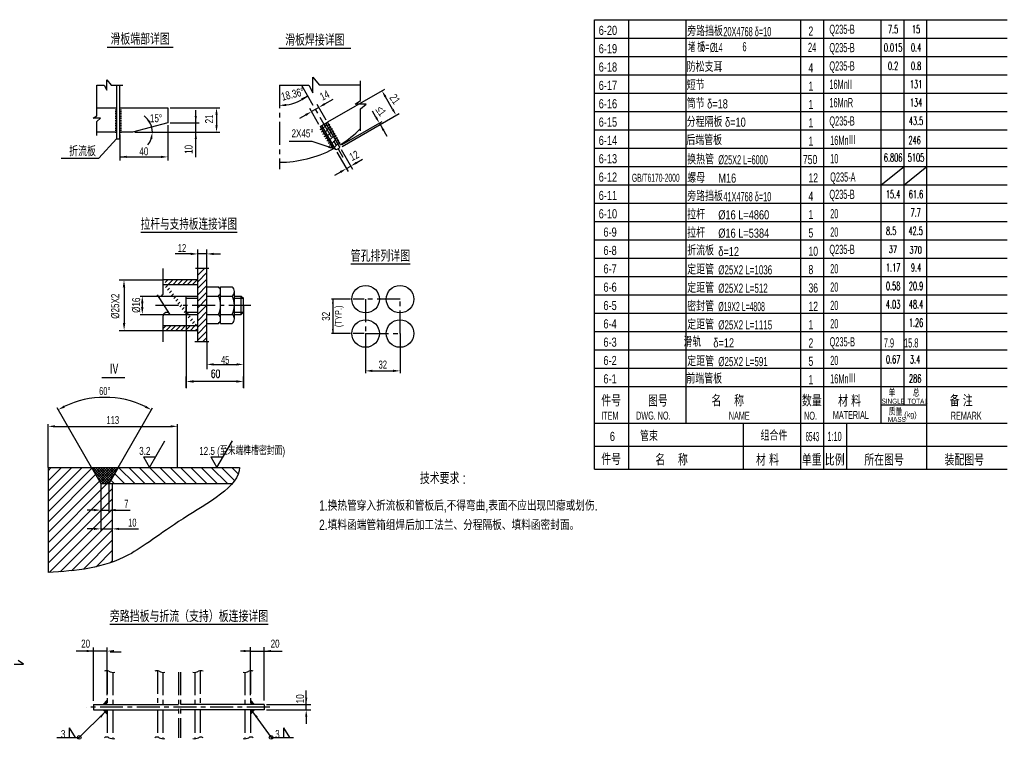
# Model space of a CAD drawing. Extents: x 34 to 831, y 17 to 546.
# Drawn here: x 400.4 to 831, y 21.7 to 335.5 of the extents above; entities that cross this region are included whole.
import ezdxf
from ezdxf.enums import TextEntityAlignment as Align

# ---------------------------------------------------------------- set-up
doc = ezdxf.new("R2010")
doc.units = 0
doc.header["$LTSCALE"] = 8
doc.linetypes.add('CENTER', pattern=[2, 1.25, -0.25, 0.25, -0.25])
doc.linetypes.add('PHANTOM', pattern=[2.5, 1.25, -0.25, 0.25, -0.25, 0.25, -0.25])
doc.layers.get('0').update_dxf_attribs({"color": 2, "linetype": 'CONTINUOUS'})
doc.layers.get('Defpoints').update_dxf_attribs({"linetype": 'CONTINUOUS'})
for name, color, linetype in [('2', 1, 'CONTINUOUS'), ('CEN', 3, 'CENTER'), ('D', 7, 'CONTINUOUS'), ('DIM', 2, 'CONTINUOUS'), ('NOZZLE', 2, 'CONTINUOUS'), ('OT', 1, 'CONTINUOUS'), ('PHAN', 6, 'PHANTOM')]:
    doc.layers.add(name, color=color, linetype=linetype)
doc.styles.add('HZ', font='simplex', dxfattribs={"width": 0.7, "bigfont": 'hztxt'})
doc.styles.add('ROMANS', font='romans')
doc.styles.get("Standard").update_dxf_attribs({"font": 'PV_E.shx', "width": 0.7, "bigfont": 'PV_C.shx'})
doc.dimstyles.get("Standard").update_dxf_attribs({"dimtxt": 0.18, "dimasz": 0.18, "dimexe": 0.18, "dimexo": 0.0625, "dimgap": 0.09, "dimtad": 0, "dimtih": 1, "dimtoh": 1, "dimzin": 0, "dimdsep": 46, "dimtxsty": 'Standard', "dimcen": 0.09, "dimadec": 0, "dimazin": 0, "dimtfac": 1, "dimtofl": 0, "dimtmove": 2, "dimatfit": 3, "dimfxl": 0, "dimtolj": 1, "dimarcsym": 0})
doc.dimstyles.new('STANDARD$0', dxfattribs={"dimtxt": 3.5, "dimasz": 3, "dimexe": 1, "dimexo": 0, "dimgap": 0.5, "dimtad": 1, "dimdec": 0, "dimlfac": 3, "dimrnd": 1.38778e-17, "dimzin": 0, "dimdsep": 46, "dimtxsty": 'Standard', "dimcen": -3, "dimclrd": 256, "dimclre": 256, "dimclrt": 2, "dimadec": 0, "dimazin": 0, "dimtp": 1, "dimtfac": 1, "dimtdec": 0, "dimtmove": 0, "dimatfit": 2, "dimfxl": 0, "dimtolj": 1, "dimtzin": 9, "dimlwd": -1, "dimlwe": -1, "dimarcsym": 0})
doc.dimstyles.new('STANDARD$2', dxfattribs={"dimtxt": 3.5, "dimasz": 3, "dimexe": 1.5, "dimexo": 1, "dimgap": 0.5, "dimtad": 1, "dimzin": 0, "dimdsep": 46, "dimtxsty": 'Standard', "dimcen": 0.09, "dimclrd": 7, "dimclre": 7, "dimclrt": 2, "dimadec": 0, "dimazin": 0, "dimtfac": 1, "dimtofl": 0, "dimtmove": 2, "dimatfit": 3, "dimfxl": 0, "dimtolj": 1, "dimlwd": 25, "dimlwe": 25, "dimarcsym": 0})
pattern_1 = [(45, (-1070.9899, -1745.8661), (-0.35355339, 0.35355339), []), (135, (-1070.9899, -1745.8661), (-0.35355339, -0.35355339), [])]

# ---------------------------------------------------------------- blocks, each defined once
blk = doc.blocks.new('MTO-12')
at = {"layer": 'D'}
for p, q in [((205.3, 349.24), (385.3, 349.24)), ((330.3, 341.24), (350.3, 341.24)), ((270.3, 313.24), (270.3, 333.24)), ((315.3, 313.24), (315.3, 333.24)), ((205.3, 323.24), (385.3, 323.24))]:
    blk.add_line(p, q, dxfattribs=at)
at = {"layer": 'OT'}
for p, q in [((205.3, 333.24), (385.3, 333.24)), ((205.3, 313.24), (385.3, 313.24))]:
    blk.add_line(p, q, dxfattribs=at)
at = {"layer": 'D'}
for s, height, width, p in [('件号 ', 5, 0.75, (208.27, 340.55)), ('图号', 5, 0.75, (228.65, 340.51)), ('名    称 ', 5, 0.75, (256.31, 340.55)), ('数量 ', 5, 0.75, (295.75, 340.55)), ('材 料 ', 5, 0.75, (311.53, 340.49)), ('单', 3, 0.75, (333.57, 344.94)), ('总', 3, 0.75, (344.12, 344.9)), ('备 注 ', 5, 0.75, (360.23, 340.55)), ('SINGLE', 2.2, 0.75, (330.51, 341.76)), ('TOTAL', 2.2, 0.75, (341.78, 341.71)), ('ITEM', 3.5, 0.65, (208.24, 334.77)), ('DWG. NO.', 3.5, 0.65, (223.46, 334.83)), ('NAME', 3.5, 0.65, (263.89, 334.77)), ('NO.', 3.5, 0.65, (296.73, 334.77)), ('MATERIAL', 3.5, 0.65, (309.25, 335.09)), ('MASS', 2.2, 0.75, (333.23, 333.8)), ('质量 ', 3, 0.75, (333.68, 336.69)), ('(kg)', 2.5, 0.75, (340.4, 335.76)), ('REMARK', 3.5, 0.65, (360.69, 334.77)), ('件号 ', 5, 0.75, (208.27, 315.05)), ('名    称 ', 5, 0.75, (231.82, 314.81)), ('材 料 ', 5, 0.75, (275.73, 314.76)), ('单重', 5, 0.75, (295.74, 314.76)), ('比例', 5, 0.75, (305.74, 314.76)), ('所在图号', 5, 0.75, (322.95, 314.76)), ('装配图号', 5, 0.75, (357.95, 314.76))]:
    blk.add_text(s, height=height, dxfattribs=dict(at, width=width)).set_placement(p)
blk = doc.blocks.new('*X8')
at = {"color": 0}
for p, q in [((42.89, 57.75), (43.53, 57.75)), ((42.89, 57), (43.53, 57)), ((42.89, 56.25), (43.53, 56.25)), ((45, 57.75), (45.62, 57.75)), ((45, 57), (45.62, 57)), ((45, 56.25), (45.62, 56.25)), ((42.89, 55.5), (43.53, 55.5)), ((42.89, 54.75), (43.53, 54.75)), ((42.89, 54), (43.53, 54)), ((42.89, 53.25), (43.53, 53.25)), ((42.89, 52.5), (43.53, 52.5)), ((42.89, 51.75), (43.53, 51.75)), ((45, 55.5), (45.62, 55.5)), ((45, 54.75), (45.62, 54.75)), ((45, 54), (45.62, 54)), ((45, 53.25), (45.62, 53.25)), ((45, 52.5), (45.62, 52.5)), ((45, 51.75), (45.62, 51.75)), ((42.89, 51), (43.53, 51)), ((42.89, 50.25), (43.53, 50.25)), ((42.89, 49.5), (43.53, 49.5)), ((42.89, 48.75), (43.53, 48.75)), ((42.89, 48), (43.53, 48)), ((45, 51), (45.62, 51)), ((45, 50.25), (45.62, 50.25)), ((45, 49.5), (45.62, 49.5)), ((45, 48.75), (45.62, 48.75)), ((45, 48), (45.62, 48)), ((42.89, 47.25), (43.53, 47.25)), ((45, 47.25), (45.62, 47.25))]:
    blk.add_line(p, q, dxfattribs=at)
blk = doc.blocks.new('*X10')
at = {"color": 0}
for p, q in [((148.77, 46.23), (149.35, 46.82)), ((149.35, 46.82), (149.84, 47.31)), ((149.99, 45.69), (150.49, 46.19)), ((149.41, 45.11), (149.99, 45.69)), ((150.06, 43.99), (150.64, 44.57)), ((150.64, 44.57), (151.14, 45.07)), ((150.71, 42.87), (151.29, 43.45)), ((151.29, 43.45), (151.78, 43.95)), ((151.35, 41.75), (151.93, 42.33)), ((151.93, 42.33), (152.43, 42.83)), ((152, 40.63), (152.58, 41.21)), ((152.58, 41.21), (153.08, 41.71))]:
    blk.add_line(p, q, dxfattribs=at)
blk = doc.blocks.new('*X9')
at = {"color": 0}
for p, q in [((132.93, 53.25), (133.32, 53.25)), ((132.93, 52.5), (133.32, 52.5)), ((132.93, 51.75), (133.32, 51.75)), ((133.32, 53.25), (133.82, 53.25)), ((133.32, 52.5), (133.82, 52.5)), ((133.32, 51.75), (133.82, 51.75)), ((135.3, 53.25), (135.8, 53.25)), ((135.3, 52.5), (135.8, 52.5)), ((135.3, 51.75), (135.8, 51.75)), ((135.8, 53.25), (136.14, 53.25)), ((135.8, 52.5), (136.14, 52.5)), ((135.8, 51.75), (136.14, 51.75)), ((132.93, 51), (133.32, 51)), ((132.93, 50.25), (133.32, 50.25)), ((132.93, 49.5), (133.32, 49.5)), ((133.32, 51), (133.82, 51)), ((133.32, 50.25), (133.82, 50.25)), ((133.32, 49.5), (133.82, 49.5)), ((135.3, 51), (135.8, 51)), ((135.3, 50.25), (135.8, 50.25)), ((135.3, 49.5), (135.8, 49.5)), ((135.8, 51), (136.14, 51)), ((135.8, 50.25), (136.14, 50.25)), ((135.8, 49.5), (136.14, 49.5)), ((132.93, 48.75), (133.32, 48.75)), ((132.93, 48), (133.32, 48)), ((132.93, 47.25), (133.32, 47.25)), ((133.32, 48.75), (133.82, 48.75)), ((133.32, 48), (133.82, 48)), ((133.32, 47.25), (133.82, 47.25)), ((135.3, 48.75), (135.8, 48.75)), ((135.3, 48), (135.8, 48)), ((135.3, 47.25), (135.8, 47.25)), ((135.8, 48.75), (136.14, 48.75)), ((135.8, 48), (136.14, 48)), ((135.8, 47.25), (136.14, 47.25))]:
    blk.add_line(p, q, dxfattribs=at)
blk = doc.blocks.new('*D11')
for p, q in [((551.2, 198.63), (551.2, 181.35)), ((566.2, 198.63), (566.2, 181.35)), ((554.2, 182.35), (563.2, 182.35))]:
    blk.add_line(p, q)
for points in [[(554.2, 182.85), (554.2, 181.85), (551.2, 182.35)], [(563.2, 182.85), (563.2, 181.85), (566.2, 182.35)]]:
    blk.add_solid(points)
at = {"layer": 'Defpoints', "color": 0}
for p in [(551.2, 198.63), (566.2, 198.63), (566.2, 182.35)]:
    blk.add_point(p, dxfattribs=at)
at = {"insert": (558.7, 185.06), "char_height": 3.5, "attachment_point": 5}
blk.add_mtext('\\A1;32', dxfattribs=at)
blk = doc.blocks.new('*D35')
for p, q in [((435.71, 133.22), (435.71, 120.63)), ((439.21, 133.22), (439.21, 120.63)), ((432.71, 121.63), (429.71, 121.63)), ((435.71, 121.63), (439.21, 121.63)), ((442.21, 121.63), (448.5, 121.63))]:
    blk.add_line(p, q)
for points in [[(432.71, 122.13), (432.71, 121.13), (435.71, 121.63)], [(442.21, 122.13), (442.21, 121.13), (439.21, 121.63)]]:
    blk.add_solid(points)
at = {"layer": 'Defpoints', "color": 0}
for p in [(435.71, 133.22), (439.21, 133.22), (439.21, 121.63)]:
    blk.add_point(p, dxfattribs=at)
at = {"insert": (446.85, 124.35), "char_height": 3.5, "attachment_point": 5}
blk.add_mtext('\\A1;7', dxfattribs=at)
blk = doc.blocks.new('*D36')
for p, q in [((440.71, 133.22), (440.71, 112.42)), ((435.71, 120.63), (435.71, 112.42)), ((432.71, 113.42), (429.71, 113.42)), ((435.71, 113.42), (440.71, 113.42)), ((443.71, 113.42), (452.2, 113.42))]:
    blk.add_line(p, q)
for points in [[(432.71, 113.92), (432.71, 112.92), (435.71, 113.42)], [(443.71, 113.92), (443.71, 112.92), (440.71, 113.42)]]:
    blk.add_solid(points)
at = {"layer": 'Defpoints', "color": 0}
for p in [(440.71, 133.22), (435.71, 120.63), (440.71, 113.42)]:
    blk.add_point(p, dxfattribs=at)
at = {"insert": (449.46, 116.13), "char_height": 3.5, "attachment_point": 5}
blk.add_mtext('\\A1;10', dxfattribs=at)
blk = doc.blocks.new('*D37')
at = {"lineweight": 25}
for p, q in [((431.67, 140.22), (416.65, 166.23)), ((443.25, 140.22), (458.26, 166.23))]:
    blk.add_line(p, q, dxfattribs=at)
blk.add_arc((437.46, 130.19), 40.61, 64.2332, 115.7668, dxfattribs=at)
for points in [[(420.04, 166.32), (419.57, 167.21), (417.15, 165.36)], [(455.35, 167.21), (454.88, 166.32), (457.76, 165.36)]]:
    blk.add_solid(points)
at = {"layer": 'Defpoints', "color": 0}
for p in [(444.51, 170.19), (431.67, 140.22), (443.25, 140.22), (435.71, 133.22), (439.21, 133.22)]:
    blk.add_point(p, dxfattribs=at)
at = {"insert": (437.46, 173.52), "char_height": 3.5, "attachment_point": 5}
blk.add_mtext('\\A1;60°', dxfattribs=at)
blk = doc.blocks.new('*D38')
for p, q in [((412.71, 140.22), (412.71, 159.14)), ((415.71, 158.14), (466.21, 158.14)), ((469.21, 140.22), (469.21, 159.14))]:
    blk.add_line(p, q)
for points in [[(415.71, 158.64), (415.71, 157.64), (412.71, 158.14)], [(466.21, 158.64), (466.21, 157.64), (469.21, 158.14)]]:
    blk.add_solid(points)
at = {"layer": 'Defpoints', "color": 0}
for p in [(469.21, 158.14), (412.71, 140.22), (469.21, 140.22)]:
    blk.add_point(p, dxfattribs=at)
at = {"insert": (440.96, 160.86), "char_height": 3.5, "attachment_point": 5}
blk.add_mtext('\\A1;113', dxfattribs=at)

msp = doc.modelspace()

# ---------------------------------------------------------------- hatches: boundary and pattern name
h = msp.add_hatch()
h.set_pattern_fill('ANSI31', color=256, scale=12, style=0)
h.set_pattern_definition([(45, (-1131.2392, -1495.1517), (-1.0606602, 1.0606602), [])])
edge = h.paths.add_edge_path()
edge.add_line((462.978, 219.986), (477.978, 219.986))
edge.add_line((477.978, 221.986), (462.978, 221.986))
edge.add_line((477.978, 201.986), (462.978, 201.986))
edge.add_line((462.978, 199.986), (477.978, 199.986))
h = msp.add_hatch()
h.set_pattern_fill('ANSI31', color=256, style=0)
edge = h.paths.add_edge_path()
edge.add_line((435.708, 133.22), (431.666, 140.22))
edge.add_line((431.666, 140.22), (412.708, 140.22))
edge.add_line((412.708, 140.22), (412.708, 94.439))
edge.add_spline(control_points=[(412.708, 94.439), (422.328, 94.887), (431.823, 95.797), (440.708, 98.959)], knot_values=[58.4287999, 58.4287999, 58.4287999, 58.4287999, 86.7292199, 86.7292199, 86.7292199, 86.7292199], degree=3, periodic=0)
edge.add_line((440.708, 98.959), (440.708, 133.22))
edge.add_line((440.708, 133.22), (435.708, 133.22))
h = msp.add_hatch()
h.set_pattern_fill('ANSI37', color=256, scale=0.25, angle=90, style=0)
h.paths.add_polyline_path([(431.666, 140.22), (435.708, 133.22), (439.208, 133.22), (443.249, 140.22)])
h = msp.add_hatch()
h.set_pattern_fill('ANSI31', color=256, angle=90, style=0)
edge = h.paths.add_edge_path()
edge.add_line((443.249, 140.22), (439.208, 133.22))
edge.add_line((439.208, 133.22), (493.037, 133.22))
edge.add_spline(control_points=[(493.037, 133.22), (495.041, 135.518), (496.25, 137.86), (496.185, 140.22)], knot_values=[4.9517909, 4.9517909, 4.9517909, 4.9517909, 11.6961218, 11.6961218, 11.6961218, 11.6961218], degree=3, periodic=0)
edge.add_line((496.185, 140.22), (443.249, 140.22))
at = {"linetype": 'Continuous'}
h = msp.add_hatch(dxfattribs=at)
h.set_pattern_fill('ANSI37', color=256, scale=4, style=0)
h.set_pattern_definition(pattern_1)
h.paths.add_polyline_path([(438.538, 38.661), (436.738, 36.861), (438.538, 36.861)])
h.paths.add_polyline_path([(438.538, 32.661), (438.538, 34.461), (436.738, 34.461)])
h = msp.add_hatch(dxfattribs=at)
h.set_pattern_fill('ANSI37', color=256, scale=4, style=0)
h.set_pattern_definition(pattern_1)
h.paths.add_polyline_path([(500.996, 36.861), (502.796, 36.861), (500.996, 38.661)])
h.paths.add_polyline_path([(502.796, 34.461), (500.996, 34.461), (500.996, 32.661)])

# ---------------------------------------------------------------- linework, layer by layer
for p, q in [((528.135, 310.441), (530.95, 307.066)), ((528.135, 303.691), (528.135, 310.441)), ((433.984, 306.895), (437.251, 306.895)), ((433.984, 293.659), (433.984, 306.895)), ((437.251, 306.895), (438.377, 304.734)), ((438.377, 309.234), (440.253, 306.984)), ((438.377, 304.734), (438.377, 309.234)), ((440.253, 306.984), (445.269, 306.984)), ((513.583, 306.932), (526.447, 306.932)), ((526.447, 306.932), (528.135, 303.691)), ((530.95, 307.066), (549.029, 307.066)), ((549.029, 300.316), (549.029, 308.843)), ((534.765, 290.912), (559.626, 305.272)), ((562.966, 296.487), (559.827, 301.924)), ((530.803, 297.274), (527.592, 295.42)), ((534.048, 291.653), (530.053, 298.573)), ((533.401, 298.774), (537.087, 300.902)), ((546.622, 298.713), (549.029, 300.316)), ((551.435, 298.713), (546.622, 298.713)), ((549.029, 296.575), (551.435, 298.713)), ((432.38, 292.59), (433.984, 293.659)), ((465.983, 297.129), (478.639, 297.129)), ((465.983, 297.129), (487.685, 297.129)), ((477.139, 275.608), (477.139, 296.075)), ((486.185, 294.129), (486.185, 289.452)), ((524.994, 293.92), (522.396, 292.42)), ((530.837, 289.799), (526.842, 296.719)), ((540.904, 280.279), (565.765, 294.639)), ((549.029, 287.109), (549.029, 296.575)), ((555.687, 293.023), (554.187, 295.621)), ((435.588, 292.59), (432.38, 292.59)), ((433.984, 291.165), (435.588, 292.59)), ((433.984, 284.965), (433.984, 291.165)), ((464.983, 289.58), (464.983, 274.163)), ((465.983, 290.58), (478.639, 290.58)), ((541.015, 281.087), (558.486, 291.175)), ((557.187, 290.425), (560.51, 284.67)), ((444.064, 285.452), (444.064, 274.163)), ((450.576, 286.452), (487.685, 286.452)), ((442.593, 283.494), (434.823, 275.169)), ((444.064, 282.494), (444.064, 274.202)), ((444.064, 275.663), (461.983, 275.663)), ((538.626, 277.809), (543.555, 269.272)), ((540.538, 278.913), (545.467, 270.376)), ((418.504, 275.169), (434.823, 275.169)), ((542.805, 270.571), (544.717, 271.675)), ((547.315, 273.175), (549.913, 274.675)), ((776.001, 263.5), (786.001, 271.5)), ((786.001, 263.5), (796.001, 271.5)), ((540.207, 269.071), (537.609, 267.571)), ((462.978, 216.32), (462.978, 226.986)), ((482.774, 226.992), (476.953, 226.992)), ((480.749, 226.79), (477.978, 224.018)), ((477.978, 221.189), (481.978, 225.191)), ((443.756, 221.986), (462.978, 221.986)), ((481.978, 222.362), (477.978, 218.361)), ((460.228, 215.5), (465.728, 207.15)), ((477.978, 215.532), (481.978, 219.533)), ((481.978, 216.704), (477.978, 212.703)), ((454.978, 214.986), (462.978, 214.986)), ((472.978, 213.986), (477.978, 213.986)), ((477.978, 209.874), (481.978, 213.875)), ((481.978, 211.046), (477.978, 207.045)), ((493.978, 213.986), (497.978, 213.986)), ((544.602, 213.628), (536.291, 213.628)), ((536.845, 213.628), (536.845, 198.628)), ((550.602, 213.628), (545.802, 213.628)), ((454.978, 206.986), (462.978, 206.986)), ((472.978, 207.986), (477.978, 207.986)), ((477.978, 204.216), (481.978, 208.217)), ((493.978, 207.986), (497.978, 207.986)), ((462.978, 194.986), (462.978, 206.333)), ((481.978, 205.389), (477.978, 201.387)), ((477.978, 198.559), (481.978, 202.56)), ((443.756, 199.986), (462.978, 199.986)), ((481.978, 199.731), (477.978, 195.73)), ((544.602, 198.628), (536.291, 198.628)), ((550.602, 198.628), (545.802, 198.628)), ((482.843, 195.009), (476.745, 195.009)), ((480.062, 194.986), (481.978, 196.902)), ((436.1, 179.42), (446.128, 179.42)), ((456.967, 140.22), (463.68, 151.846)), ((486.388, 140.22), (493.101, 151.846)), ((454.272, 144.888), (459.662, 144.888)), ((454.272, 144.888), (456.967, 140.22)), ((483.693, 144.888), (489.083, 144.888)), ((483.693, 144.888), (486.388, 140.22)), ((432.538, 38.409), (432.538, 61.671)), ((438.538, 40.861), (438.538, 61.671)), ((500.996, 40.861), (500.996, 61.894)), ((506.996, 38.632), (506.996, 61.894)), ((438.538, 60.136), (425.021, 60.136)), ((439.751, 59.859), (444.555, 59.859)), ((500.996, 60.136), (496.572, 60.136)), ((500.996, 60.136), (514.775, 60.136)), ((397.239, 54.349), (402.051, 54.349)), ((402.051, 54.349), (399.645, 55.952)), ((525.303, 34.461), (525.303, 42.861)), ((436.738, 36.861), (438.538, 38.661)), ((436.738, 34.461), (438.538, 32.661)), ((502.796, 36.861), (500.996, 38.661)), ((502.796, 34.461), (500.996, 32.661)), ((507.996, 36.861), (527.303, 36.861)), ((507.996, 34.461), (527.303, 34.461)), ((437.641, 33.558), (426.304, 22.463)), ((501.936, 33.601), (509.963, 22.463)), ((525.303, 31.461), (525.303, 28.461)), ((421.907, 26.65), (424.552, 22.463)), ((421.907, 26.65), (421.907, 22.463)), ((515.347, 26.65), (517.991, 22.463)), ((515.347, 26.65), (515.347, 22.463)), ((416.524, 22.463), (426.304, 22.463)), ((509.963, 22.463), (519.743, 22.463))]:
    msp.add_line(p, q)
at = {"lineweight": 25}
for p, q in [((474.978, 233.357), (468.205, 233.357)), ((477.978, 226.191), (477.978, 235.357)), ((481.978, 233.357), (477.978, 233.357)), ((481.978, 226.191), (481.978, 235.357)), ((484.978, 233.357), (487.978, 233.357)), ((481.978, 194.783), (481.978, 183.161)), ((484.978, 185.161), (494.978, 185.161))]:
    msp.add_line(p, q, dxfattribs=at)
at = {"linetype": 'ByBlock'}
for p, q in [((449.68, 221.986), (455.538, 221.986)), ((445.839, 218.786), (445.839, 202.93)), ((452.89, 214.986), (458.852, 214.986)), ((453.808, 211.786), (453.808, 210.186)), ((452.89, 206.986), (458.852, 206.986)), ((472.978, 174.931), (472.978, 179.905)), ((494.778, 177.725), (476.178, 177.725)), ((497.978, 174.931), (497.978, 179.905))]:
    msp.add_line(p, q, dxfattribs=at)
for centre in [(426.304, 22.463), (509.963, 22.463)]:
    msp.add_circle(centre, 0.8)
for centre, radius, start, end in [((513.583, 317.628), 19.544, 278.80349, 308.73337), ((449.576, 286.452), 8.662, 0, 54.88828), ((449.576, 286.452), 8.662, 320.11172, 340.05586), ((461.478, 216.325), 1.5, 216.5414, 359.99999), ((464.478, 206.325), 1.5, 36.5414, 180), ((438.321, 49.638), 1.916, 59.92488, 120.07512), ((441.019, 54.297), 3.469, 239.92488, 282.60977), ((460.207, 49.638), 1.916, 59.92488, 120.07512), ((462.906, 54.297), 3.469, 239.92488, 282.60977), ((476.629, 54.297), 3.469, 257.39023, 300.07512), ((479.327, 49.638), 1.916, 59.92488, 120.07512), ((498.515, 54.297), 3.469, 257.39023, 300.07512), ((501.214, 49.638), 1.916, 59.92488, 120.07512), ((438.321, 20.694), 1.916, 59.92488, 120.07512), ((441.019, 25.354), 3.469, 239.92488, 282.60977), ((460.207, 20.694), 1.916, 59.92488, 120.07512), ((462.906, 25.354), 3.469, 239.92488, 282.60977), ((476.629, 25.354), 3.469, 257.39023, 300.07512), ((479.327, 20.694), 1.916, 59.92488, 120.07512), ((498.515, 25.354), 3.469, 257.39023, 300.07512), ((501.214, 20.694), 1.916, 59.92488, 120.07512)]:
    msp.add_arc(centre, radius, start, end)
msp.add_open_spline([(496.185, 140.22), (496.406, 132.224), (467.501, 116.602), (444.622, 97.162), (424.923, 95.008), (412.708, 94.439)], degree=3, knots=[4.9517909, 4.9517909, 4.9517909, 4.9517909, 27.805239, 50.7967668, 86.7292199, 86.7292199, 86.7292199, 86.7292199])
for points in [[(523.042, 301.125), (523.6, 300.295), (525.812, 302.382)], [(560.26, 302.174), (559.393, 301.674), (558.327, 304.522)], [(516.613, 297.815), (516.536, 298.812), (513.583, 298.084)], [(533.151, 299.207), (533.651, 298.341), (530.803, 297.274)], [(476.639, 293.58), (477.639, 293.58), (477.139, 290.58)], [(485.685, 294.129), (486.685, 294.129), (486.185, 297.129)], [(524.744, 294.353), (525.244, 293.487), (527.592, 295.42)], [(555.254, 292.773), (556.12, 293.273), (557.187, 290.425)], [(563.399, 296.737), (562.533, 296.237), (564.466, 293.889)], [(457.13, 291.625), (456.223, 291.202), (457.943, 288.694)], [(485.685, 289.452), (486.685, 289.452), (486.185, 286.452)], [(558.577, 287.018), (559.443, 287.518), (557.51, 289.866)], [(457.226, 283.584), (458.211, 283.411), (458.238, 286.452)], [(476.639, 283.452), (477.639, 283.452), (477.139, 286.452)], [(447.064, 276.202), (447.064, 275.202), (444.064, 275.702)], [(461.983, 276.163), (461.983, 275.163), (464.983, 275.663)], [(547.065, 273.608), (547.565, 272.742), (544.717, 271.675)], [(539.957, 269.504), (540.457, 268.638), (542.805, 270.571)], [(474.978, 233.857), (474.978, 232.857), (477.978, 233.357)], [(484.978, 233.857), (484.978, 232.857), (481.978, 233.357)], [(536.512, 211.628), (537.179, 211.628), (536.845, 213.628)], [(537.179, 200.628), (536.512, 200.628), (536.845, 198.628)], [(484.978, 185.661), (484.978, 184.661), (481.978, 185.161)], [(494.978, 185.661), (494.978, 184.661), (497.978, 185.161)], [(429.538, 60.636), (429.538, 59.636), (432.538, 60.136)], [(441.538, 60.636), (441.538, 59.636), (438.538, 60.136)], [(497.996, 60.636), (497.996, 59.636), (500.996, 60.136)], [(509.996, 60.636), (509.996, 59.636), (506.996, 60.136)], [(524.803, 39.861), (525.803, 39.861), (525.303, 36.861)], [(524.803, 31.461), (525.803, 31.461), (525.303, 34.461)], [(435.228, 31.748), (435.953, 31.059), (437.656, 33.579)], [(504.185, 31.522), (503.396, 30.907), (501.946, 33.581)]]:
    msp.add_solid(points)
for points in [[(445.306, 218.786), (446.372, 218.786), (445.839, 221.986)], [(453.275, 211.786), (454.341, 211.786), (453.808, 214.986)], [(453.275, 210.186), (454.341, 210.186), (453.808, 206.986)], [(445.348, 203.186), (446.415, 203.186), (445.882, 199.986)], [(476.178, 178.259), (476.178, 177.192), (472.978, 177.725)], [(494.778, 178.259), (494.778, 177.192), (497.978, 177.725)]]:
    msp.add_solid(points, dxfattribs=at)
at = {"layer": '2'}
for p, q in [((481.978, 194.986), (481.978, 226.986)), ((481.978, 218.986), (486.978, 218.986)), ((487.978, 202.986), (487.978, 218.986)), ((487.978, 218.986), (492.978, 218.986)), ((493.978, 204.986), (493.978, 216.986)), ((462.978, 214.986), (477.978, 214.986)), ((462.978, 214.986), (477.978, 214.986)), ((472.978, 206.986), (472.978, 214.986)), ((481.978, 214.986), (486.978, 214.986)), ((487.978, 214.986), (492.978, 214.986)), ((493.978, 214.986), (496.978, 214.986)), ((496.978, 214.986), (497.978, 213.986)), ((496.978, 206.986), (496.978, 214.986)), ((497.978, 207.986), (497.978, 213.986)), ((462.978, 206.986), (477.978, 206.986)), ((481.978, 206.986), (486.978, 206.986)), ((487.978, 206.986), (492.978, 206.986)), ((493.978, 206.986), (496.978, 206.986)), ((496.978, 206.986), (497.978, 207.986)), ((481.978, 202.986), (486.978, 202.986)), ((487.978, 202.986), (492.978, 202.986)), ((477.978, 201.986), (462.978, 201.986)), ((462.978, 199.986), (477.978, 199.986))]:
    msp.add_line(p, q, dxfattribs=at)
for centre, radius, start, end in [((485.478, 216.986), 2.5, 306.86989, 53.1301), ((491.478, 216.986), 2.5, 306.86989, 53.1301), ((479.478, 210.986), 8.5, 331.92751, 28.07249), ((485.478, 210.986), 8.5, 331.92751, 28.07249), ((485.478, 204.986), 2.5, 306.86989, 53.1301), ((491.478, 204.986), 2.5, 306.86989, 53.1301)]:
    msp.add_arc(centre, radius, start, end, dxfattribs=at)
at = {"layer": 'CEN'}
for p, q in [((513.583, 306.932), (513.583, 270.361)), ((523.185, 306.932), (541.315, 275.529)), ((566.202, 213.628), (551.202, 213.628)), ((551.202, 213.628), (551.202, 198.628)), ((566.202, 198.628), (566.202, 213.628)), ((459.581, 210.986), (501.18, 210.984)), ((551.202, 198.628), (566.202, 198.628)), ((509.394, 35.661), (429.274, 35.661))]:
    msp.add_line(p, q, dxfattribs=at)
at = {"layer": 'D'}
for p, q in [((666.001, 139.5), (666.001, 335.5)), ((691.001, 159.5), (691.001, 335.5)), ((741.001, 139.5), (741.001, 335.5)), ((751.001, 139.5), (751.001, 335.5)), ((776.001, 159.5), (776.001, 335.5)), ((786.001, 167.5), (786.001, 335.5)), ((796.001, 139.5), (796.001, 335.5)), ((651.001, 327.5), (831.001, 327.5)), ((651.001, 319.5), (831.001, 319.5)), ((651.001, 311.5), (831.001, 311.5)), ((651.001, 303.5), (831.001, 303.5)), ((651.001, 295.5), (831.001, 295.5)), ((651.001, 287.5), (831.001, 287.5)), ((651.001, 279.5), (831.001, 279.5)), ((651.001, 271.5), (831.001, 271.5)), ((651.001, 263.5), (831.001, 263.5)), ((651.001, 255.5), (831.001, 255.5)), ((651.001, 247.5), (831.001, 247.5)), ((651.001, 239.5), (831.001, 239.5)), ((651.001, 231.5), (831.001, 231.5)), ((651.001, 223.5), (831.001, 223.5)), ((651.001, 215.5), (831.001, 215.5)), ((651.001, 207.5), (831.001, 207.5)), ((651.001, 199.5), (831.001, 199.5)), ((651.001, 191.5), (831.001, 191.5)), ((651.001, 183.5), (831.001, 183.5))]:
    msp.add_line(p, q, dxfattribs=at)
at = {"layer": 'Defpoints', "linetype": 'ByBlock'}
for p in [(449.62, 221.986), (452.83, 214.986), (452.83, 206.986), (472.978, 177.725), (472.978, 174.871), (497.978, 174.871)]:
    msp.add_point(p, dxfattribs=at)
at = {"layer": 'DIM'}
for p, q in [((472.978, 210.984), (472.978, 174.871)), ((497.978, 210.984), (497.978, 174.871))]:
    msp.add_line(p, q, dxfattribs=at)
at = {"layer": 'DIM', "color": 7, "lineweight": 25}
msp.add_line((497.978, 199.929), (497.978, 183.161), dxfattribs=at)
at = {"layer": 'OT'}
for p, q in [((651.001, 139.5), (651.001, 335.5)), ((651.001, 335.5), (831.001, 335.5)), ((442.593, 306.984), (442.593, 283.494)), ((444.064, 283.494), (444.064, 306.984)), ((433.984, 297.129), (442.593, 297.129)), ((444.064, 297.129), (464.983, 297.129)), ((464.983, 297.129), (464.983, 290.58)), ((464.983, 290.58), (449.576, 286.452)), ((531.337, 288.933), (534.548, 290.787)), ((531.337, 288.933), (536.99, 279.143)), ((531.987, 289.308), (537.876, 279.108)), ((539.788, 280.212), (533.899, 290.412)), ((540.204, 280.992), (534.548, 290.787)), ((442.593, 286.452), (433.984, 286.452)), ((449.576, 286.452), (444.064, 286.452)), ((442.593, 283.494), (444.064, 283.494)), ((539.788, 280.212), (539.605, 279.529)), ((537.876, 279.108), (538.559, 278.925)), ((538.559, 278.925), (539.605, 279.529)), ((477.978, 194.986), (477.978, 226.986)), ((477.978, 221.986), (462.978, 221.986)), ((462.978, 219.986), (477.978, 219.986)), ((412.708, 140.22), (496.185, 140.22)), ((412.708, 140.22), (412.708, 94.439)), ((431.666, 140.22), (435.708, 133.22)), ((443.249, 140.22), (439.208, 133.22)), ((435.708, 133.22), (493.037, 133.22)), ((440.708, 133.22), (440.708, 98.959)), ((432.538, 36.861), (469.564, 36.861)), ((432.538, 36.861), (432.538, 34.461)), ((432.538, 34.461), (469.564, 34.461)), ((506.996, 36.861), (470.524, 36.861)), ((506.996, 34.461), (470.524, 34.461)), ((506.996, 36.861), (506.996, 34.461))]:
    msp.add_line(p, q, dxfattribs=at)
for centre in [(551.202, 213.628), (566.202, 213.628), (551.202, 198.628), (566.202, 198.628)]:
    msp.add_circle(centre, 6, dxfattribs=at)
for start, end in [(302.0186, 314.90671), (270, 297.78651)]:
    msp.add_arc((513.583, 323.563), 50.209, start, end, dxfattribs=at)
at = {"layer": 'PHAN'}
for p, q in [((438.538, 51.541), (438.538, 36.861)), ((440.938, 50.829), (440.938, 36.861)), ((460.424, 51.541), (460.424, 36.861)), ((462.824, 50.829), (462.824, 36.861)), ((469.564, 50.912), (469.564, 22.352)), ((470.524, 50.912), (470.524, 22.352)), ((476.71, 50.829), (476.71, 36.861)), ((479.11, 51.541), (479.11, 36.861)), ((498.596, 50.829), (498.596, 36.861)), ((500.996, 51.541), (500.996, 36.861)), ((438.538, 34.461), (438.538, 22.597)), ((440.938, 34.461), (440.938, 21.886)), ((460.424, 34.461), (460.424, 22.597)), ((462.824, 34.461), (462.824, 21.886)), ((476.71, 34.461), (476.71, 21.886)), ((479.11, 34.461), (479.11, 22.597)), ((498.596, 34.461), (498.596, 21.886)), ((500.996, 34.461), (500.996, 22.597))]:
    msp.add_line(p, q, dxfattribs=at)

# ---------------------------------------------------------------- block references
for name, p in [('*X8', (399.065, 239.268)), ('MTO-12', (445.704, -173.738))]:
    msp.add_blockref(name, p)
at = {"xscale": 1.499999999999926, "yscale": 1.5, "zscale": 1.5, "rotation": 30.00000000000163}
msp.add_blockref('*X9', (398.703, 118.69), dxfattribs=at)
at = {"xscale": 1.5, "yscale": 1.5, "zscale": 1.5}
msp.add_blockref('*X10', (309.473, 218.858), dxfattribs=at)

# ---------------------------------------------------------------- texts
at = {"linetype": 'Continuous'}
for s, height, width, p in [('旁路挡板', 4, 0.75, (691.429, 328.418)), ('20X4768 δ=10', 4, 0.5, (707.204, 328.334)), ('2', 4, 0.7, (744.322, 328.53)), ('防松支耳', 4, 0.75, (691.215, 312.822)), ('4', 4, 0.7, (744.322, 312.53)), ('短节', 4, 0.75, (691.215, 304.822)), ('1', 4, 0.7, (744.322, 304.53)), ('筒节 δ=18', 4, 0.75, (691.215, 296.822)), ('1', 4, 0.7, (744.322, 296.53)), ('分程隔板 δ=10', 4, 0.75, (691.215, 288.822)), ('1', 4, 0.7, (744.322, 288.53)), ('后端管板 ', 4, 0.75, (691.043, 280.86)), ('1', 4, 0.7, (744.322, 280.53)), ('换热管', 4, 0.75, (691.429, 272.418)), ('%%c25X2 L=6000', 4, 0.5, (704.997, 272.418)), ('750', 4, 0.7, (741.918, 272.53)), ('螺母', 4, 0.75, (691.429, 264.418)), ('M16', 4, 0.75, (704.997, 264.418)), ('12', 4, 0.7, (744.322, 264.53)), ('旁路挡板', 4, 0.75, (691.429, 256.418)), ('41X4768 δ=10', 4, 0.5, (707.204, 256.334)), ('4', 4, 0.7, (744.322, 256.53)), ('拉杆', 4, 0.75, (691.429, 248.418)), ('%%c16 L=4860', 4, 0.75, (704.997, 248.418)), ('1', 4, 0.7, (744.322, 248.53)), ('%%U拉杆与支持板连接详图', 5, 0.7, (453.121, 243.861)), ('拉杆', 4, 0.75, (691.429, 240.418)), ('%%c16 L=5384', 4, 0.75, (704.997, 240.418)), ('5', 4, 0.7, (744.322, 240.53)), ('折流板', 4, 0.75, (691.429, 232.745)), ('δ=12', 4, 0.75, (704.997, 232.418)), ('10', 4, 0.7, (744.322, 232.53)), ('定距管', 4, 0.75, (691.429, 224.418)), ('%%c25X2 L=1036', 4, 0.65, (704.997, 224.418)), ('8', 4, 0.7, (744.322, 224.53)), ('定距管', 4, 0.75, (691.429, 216.418)), ('%%c25X2 L=512', 4, 0.65, (704.997, 216.418)), ('36', 4, 0.7, (744.322, 216.53)), ('密封管', 4, 0.75, (691.429, 208.418)), ('%%C19X2 L=4808', 4, 0.45, (704.997, 208.418)), ('12', 4, 0.7, (744.322, 208.53)), ('定距管', 4, 0.75, (691.429, 200.418)), ('%%c25X2 L=1115', 4, 0.65, (704.997, 200.418)), ('1', 4, 0.7, (744.322, 200.53)), (' 滑轨', 4, 0.75, (688.723, 192.897)), ('2', 4, 0.7, (744.322, 192.53)), ('7.9', 4, 0.6, (777.176, 192.552)), ('定距管', 4, 0.75, (691.429, 184.418)), ('%%c25X2 L=591', 4, 0.65, (704.997, 184.418)), ('5', 4, 0.7, (744.322, 184.53)), ('前端管板 ', 4, 0.75, (691.043, 176.86)), ('1', 4, 0.7, (744.322, 176.53))]:
    msp.add_text(s, height=height, dxfattribs=dict(at, width=width)).set_placement(p)
for s, height, width, p in [('Q235-B', 4, 0.6, (753.434, 329.358)), ('%%u 滑板端部详图 ', 5, 0.75, (438.554, 324.58)), ('%%u  滑板焊接详图  ', 5, 0.75, (513.343, 324.157)), ('堵 板', 4, 0.6, (691.8, 321.408)), ('        δ=  ', 4, 0.6, (690.358, 321.744)), ('%%c     ', 4, 0.6, (701.304, 321.403)), ('14', 4, 0.6, (703.351, 321.403)), ('6', 4, 0.6, (715.526, 321.744)), ('Q235-B', 4, 0.6, (753.434, 321.358)), ('Q235-B', 4, 0.6, (753.434, 313.358)), ('16MnII', 4, 0.6, (753.434, 305.358)), ('16MnR', 4, 0.6, (753.434, 297.358)), ('Q235-B', 4, 0.6, (753.434, 289.358)), ('16MnⅢ', 4, 0.6, (753.78, 280.9)), ('10', 4, 0.6, (753.78, 272.9)), ('GB/T6170-2000', 3.5, 0.5, (667.322, 264.826)), ('Q235-A', 4, 0.6, (753.78, 264.9)), ('Q235-B', 4, 0.6, (753.434, 257.358)), ('20', 4, 0.6, (753.78, 248.9)), ('20', 4, 0.6, (753.78, 240.9)), ('Q235-B', 4, 0.6, (753.434, 233.358)), ('%%u管孔排列详图', 5, 0.75, (544.707, 229.981)), ('20', 4, 0.6, (753.78, 224.9)), ('20', 4, 0.6, (753.78, 216.9)), ('20', 4, 0.6, (753.78, 208.9)), ('20', 4, 0.6, (753.78, 200.9)), ('Q235-B', 4, 0.6, (753.533, 193.035)), ('15.8', 4, 0.6, (786.009, 192.552)), ('20', 4, 0.6, (753.78, 184.9)), ('16MnⅢ', 4, 0.6, (753.78, 176.9)), ('管束', 4, 0.75, (670.842, 151.759)), ('组合件', 4, 0.75, (723.415, 152.014)), ('3.2', 3.5, 0.75, (452.472, 145.681)), ('12.5 (至末端榫槽密封面)', 3.5, 0.75, (478.639, 145.681)), ('技术要求 :', 5, 0.75, (574.856, 132.978)), ('1.换热管穿入折流板和管板后,不得弯曲,表面不应出现凹瘪或划伤.', 4.5, 0.75, (530.9, 121.358)), ('2.填料函端管箱组焊后加工法兰、分程隔板、填料函密封面。', 4.5, 0.75, (530.9, 112.913)), ('%%u旁路挡板与折流（支持）板连接详图', 5, 0.75, (439.712, 72.799)), ('20', 3.5, 0.75, (427.162, 61.62)), ('20', 3.5, 0.75, (509.774, 61.62)), ('3', 3.5, 0.75, (418.329, 22.205)), ('3', 3.5, 0.75, (511.769, 22.205))]:
    msp.add_text(s, height=height, dxfattribs=dict(width=width)).set_placement(p)
for s, height, style, width, p in [('7.5', 3.5, 'ROMANS', 0.6, (781.229, 329.619)), ('15', 3.5, 'ROMANS', 0.6, (791.229, 329.619)), ('0.015', 3.5, 'ROMANS', 0.6, (781.229, 321.619)), ('0.4', 3.5, 'ROMANS', 0.6, (791.229, 321.619)), ('0.2', 3.5, 'ROMANS', 0.6, (781.229, 313.619)), ('0.8', 3.5, 'ROMANS', 0.6, (791.229, 313.619)), ('131', 3.5, 'ROMANS', 0.6, (791.229, 305.619)), ('134', 3.5, 'ROMANS', 0.6, (791.229, 297.619)), ('43.5', 3.5, 'ROMANS', 0.6, (791.229, 289.619)), ('246', 3.5, 'ROMANS', 0.6, (790.596, 281.215)), ('6.806', 3.5, 'ROMANS', 0.6, (781.229, 273.619)), ('5105', 3.5, 'ROMANS', 0.6, (791.229, 273.619)), ('15.4', 3.5, 'ROMANS', 0.6, (781.229, 257.619)), ('61.6', 3.5, 'ROMANS', 0.6, (791.229, 257.619)), ('7.7', 3.5, 'ROMANS', 0.6, (791.058, 249.631)), ('8.5', 3.5, 'ROMANS', 0.6, (780.385, 241.652)), ('42.5', 3.5, 'ROMANS', 0.6, (791.058, 241.631)), ('37', 3, 'HZ', 0.7, (781.141, 233.847)), ('370', 3, 'HZ', 0.7, (791.058, 233.523)), ('1.17', 3.5, 'ROMANS', 0.6, (781.229, 225.619)), ('9.4', 3.5, 'ROMANS', 0.6, (791.229, 225.619)), ('0.58', 3.5, 'ROMANS', 0.6, (781.229, 217.619)), ('20.9', 3.5, 'ROMANS', 0.6, (791.229, 217.619)), ('4.03', 3.5, 'ROMANS', 0.6, (781.229, 209.619)), ('48.4', 3.5, 'ROMANS', 0.6, (791.229, 209.619)), ('1.26', 3.5, 'ROMANS', 0.6, (791.229, 201.619)), ('0.67', 3.5, 'ROMANS', 0.6, (781.229, 185.619)), ('3.4', 3.5, 'ROMANS', 0.6, (790.798, 185.619)), ('286', 3.5, 'ROMANS', 0.6, (790.854, 177.215))]:
    msp.add_text(s, height=height, dxfattribs=dict(style=style, width=width)).set_placement(p, align=Align.CENTER)
at = {"width": 0.6}
msp.add_text('24', height=4, dxfattribs=at).set_placement((745.904, 323.5), align=Align.MIDDLE)
at = {"width": 0.75}
for s, rotation, p in [('18.36%%d', 14.02944, (519.424, 303.082)), ('21', 304.98551, (563.987, 300.904)), ('≤1', 304.98551, (557.903, 295.704))]:
    msp.add_text(s, height=3.5, rotation=rotation, dxfattribs=at).set_placement(p, align=Align.MIDDLE)
for s, p in [('15%%d', (459.808, 292.554)), ('2X45%%D', (523.705, 285.96)), ('40', (454.48, 278.096))]:
    msp.add_text(s, height=3.5, dxfattribs=at).set_placement(p, align=Align.MIDDLE_CENTER)
at = {"linetype": 'Continuous', "width": 0.75}
for s, p in [('21', (482.929, 292.243)), ('10', (473.994, 278.947))]:
    msp.add_text(s, height=3.5, rotation=90, dxfattribs=at).set_placement(p, align=Align.MIDDLE)
msp.add_text('折流板', height=4, dxfattribs=at).set_placement((427.748, 278.434), align=Align.MIDDLE)
at = {"width": 0.75}
for s, height, p in [('32', 3.5, (535.645, 206.128)), ('(TYP.)', 3, (540.786, 206.128))]:
    msp.add_text(s, height=height, rotation=90, dxfattribs=at).set_placement(p, align=Align.CENTER)
at = {"linetype": 'ByBlock', "style": 'HZ', "width": 0.7}
msp.add_text('60', height=3.5, dxfattribs=at).set_placement((483.657, 179.37))
for s, width, p in [('6', 0.75, (658.817, 151.759)), ('6543', 0.4, (746.017, 151.696)), ('1:10', 0.5, (755.675, 151.759))]:
    msp.add_text(s, height=4, dxfattribs=dict(width=width)).set_placement(p, align=Align.CENTER)
at = {"width": 0.75}
msp.add_text('10', height=3.5, rotation=90, dxfattribs=at).set_placement((524.347, 37.343))
at = {"char_height": 3.5, "attachment_point": 5}
for s, insert in [('12', (471.131, 235.945)), ('\\A1;45', (489.978, 187.077))]:
    msp.add_mtext(s, dxfattribs=dict(at, insert=insert))
at = {"linetype": 'Continuous', "width": 0.75}
for tag, text, p in [('%%C25X2', '%%C25X2', (443.741, 210.554)), ('%%C16', '%%C12', (452.868, 210.989))]:
    msp.add_attdef(tag, text=text, height=3.5, rotation=90, dxfattribs=at).set_placement(p, align=Align.CENTER)
at = {"layer": 'NOZZLE', "width": 0.75}
for s, p in [('6-20', (652.839, 328.866)), ('6-19', (652.839, 320.866)), ('6-18', (652.839, 312.866)), ('6-17', (652.839, 304.866)), ('6-16', (652.839, 296.866)), ('6-15', (652.839, 288.866)), ('6-14', (652.839, 280.866)), ('6-13', (652.839, 272.866)), ('6-12', (652.839, 264.866)), ('6-11', (652.839, 256.866)), ('6-10', (652.839, 248.866)), ('6-9', (654.906, 240.866)), ('6-8', (654.906, 232.866)), ('6-7', (654.906, 224.866)), ('6-6', (654.906, 216.866)), ('6-5', (654.906, 208.866)), ('6-4', (654.906, 200.866)), ('6-3', (654.906, 192.866)), ('6-2', (654.906, 184.866)), ('6-1', (654.906, 176.866))]:
    msp.add_text(s, height=4, dxfattribs=at).set_placement(p)
at = {"layer": 'OT', "width": 0.75}
msp.add_text('Ⅳ', height=5, dxfattribs=at).set_placement((439.302, 180.654))
at = {"layer": 'PHAN', "width": 0.75}
for s, p in [('14', (533.3, 302.539)), ('12', (546.189, 276.251))]:
    msp.add_text(s, height=3.5, rotation=26.55348, dxfattribs=at).set_placement(p, align=Align.MIDDLE)
at = {"layer": 'PHAN', "linetype": 'Continuous', "width": 0.75}
msp.add_text('δ=12', height=4, dxfattribs=at).set_placement((702.836, 192.569))

# ---------------------------------------------------------------- dimensions: what is measured, and where the dimension line sits
for base, p1, p2, text, picture, middle in [((566.202, 182.349), (551.202, 198.628), (566.202, 198.628), '32', '*D11', (558.702, 185.064)), ((469.208, 158.141), (412.708, 140.22), (469.208, 140.22), '113', '*D38', (440.958, 160.857)), ((439.208, 121.631), (435.708, 133.22), (439.208, 133.22), '7', '*D35', (446.855, 124.346)), ((440.708, 113.419), (435.708, 120.631), (440.708, 133.22), '10', '*D36', (449.455, 116.135))]:
    dim = msp.add_linear_dim(base=base, p1=p1, p2=p2, text=text, dimstyle='STANDARD$0', override={"dimgap": 0.8, "dimlfac": 10, "dimzin": 8, "dimclrt": 256, "dimadec": 2, "dimazin": 2, "dimtfac": 0.857143})
    dim.commit()
    dim.dimension.update_dxf_attribs({"geometry": picture, "text_midpoint": middle})
dim = msp.add_angular_dim_2l(base=(444.51, 170.185), line1=((431.666, 140.22), (435.708, 133.22)), line2=((443.249, 140.22), (439.208, 133.22)), dimstyle='STANDARD$2', override={"dimexe": 1, "dimexo": 0, "dimgap": 0.8, "dimdec": 0, "dimlfac": 10, "dimzin": 8, "dimcen": -3, "dimclrd": 256, "dimclre": 256, "dimclrt": 256, "dimadec": 2, "dimazin": 2, "dimtfac": 0.857143, "dimtdec": 0, "dimtofl": 1, "dimtmove": 0, "dimatfit": 2})
dim.commit()
dim.dimension.update_dxf_attribs({"geometry": '*D37', "text_midpoint": (437.458, 173.517)})

# ---------------------------------------------------------------- leaders
msp.add_leader([(537.876, 279.108), (527.819, 282.46), (517.922, 282.46)], dimstyle='Standard', override={"dimtxt": 3.5, "dimasz": 3, "dimexe": 1.5, "dimexo": 1, "dimgap": 0.09, "dimtad": 0, "dimtih": 0, "dimtoh": 0, "dimcen": -3, "dimtfac": 0.857143, "dimtofl": 1, "dimtmove": 2})

doc.saveas('drawing.dxf')
